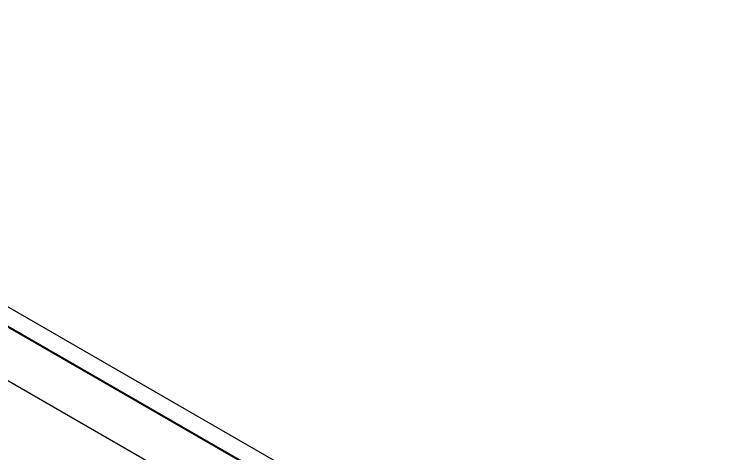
# Model space of a CAD drawing. Header units: millimetres. Extents: x 216654360 to 218309126, y 218099985 to 219647706.
# Drawn here: x 217377603 to 217590639, y 219322022 to 219451270 of the extents above; entities that cross this region are included whole.
import ezdxf
from ezdxf.enums import TextEntityAlignment as Align

# ---------------------------------------------------------------- set-up
doc = ezdxf.new("R2010")
doc.units = ezdxf.units.MM
doc.header["$LTSCALE"] = 1000
doc.layers.add('A-ANNO-TTLB', color=7, linetype='Continuous')
doc.layers.add('BTTK', color=7, linetype='Continuous')
doc.styles.add('A_Standard', font='SIMPLEX', dxfattribs={"width": 0.7, "bigfont": 'HZ'})
doc.styles.add('XN_02', font='STZHONGS.TTF', dxfattribs={"width": 0.8})

# ---------------------------------------------------------------- blocks, each defined once
blk = doc.blocks.new('123gtyyjj')
at = {"linetype": 'Continuous'}
blk.add_lwpolyline([(-580.52, -1090.8), (-333.09, -1090.8), (-333.09, -1351.24), (-580.52, -1351.24)], close=True, dxfattribs=at)
blk = doc.blocks.new('InsertFrame330AD14F84C64FA79C55606A994A6CCF')
at = {"layer": 'BTTK'}
blk.add_lwpolyline([(0, 0), (841, 0), (841, 594), (0, 594)], close=True, dxfattribs=at)
at = {"layer": 'BTTK', "const_width": 1.2}
blk.add_lwpolyline([(25, 10), (831, 10), (831, 584), (25, 584)], close=True, dxfattribs=at)
at = {"layer": 'A-ANNO-TTLB', "style": 'A_Standard', "flags": 1}
blk.add_attdef('是否会签', (0, 0), '', height=350, dxfattribs=at)
at = {"layer": 'BTTK', "style": 'XN_02'}
blk.add_attdef('LZTQINS', text='', height=2, dxfattribs=at).set_placement((831, 10), align=Align.MIDDLE)

msp = doc.modelspace()

# ---------------------------------------------------------------- block references
at = {"linetype": 'Continuous', "xscale": 1000, "yscale": 1000, "zscale": 1000, "rotation": 330.0099772036718}
msp.add_blockref('123gtyyjj', (218331223, 220051447), dxfattribs=at)
at = {"layer": 'A-ANNO-TTLB', "xscale": 499.9999999999999, "yscale": 499.9999999999999, "zscale": 499.9999999999999, "rotation": 330.0099772030881}
msp.add_blockref('InsertFrame330AD14F84C64FA79C55606A994A6CCF', (217077984, 219194035), dxfattribs=at)

doc.saveas('drawing.dxf')
